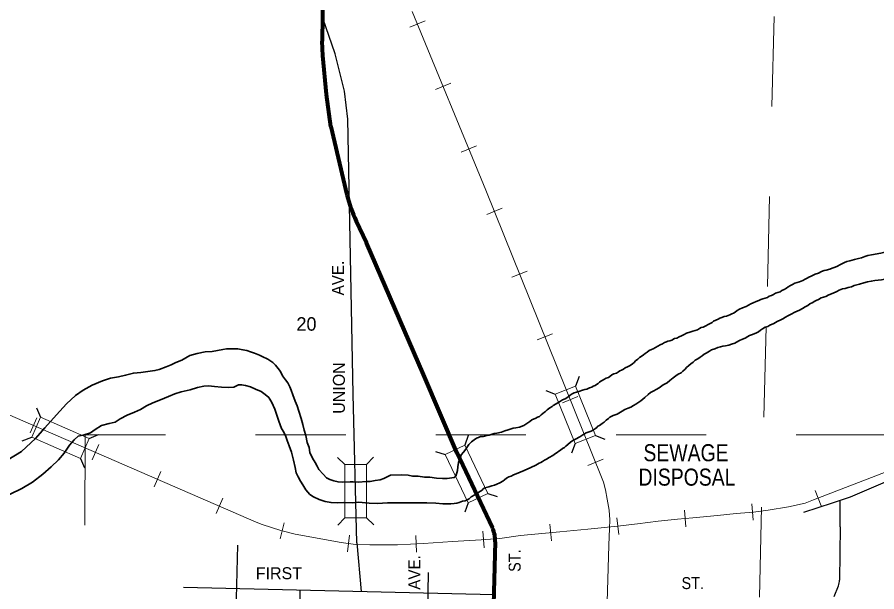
# Model space of a CAD drawing. Extents: x 149.11 to 153.06, y 38.56 to 42.5.
# Drawn here: x 150.749 to 151.703, y 40.705 to 41.343 of the extents above; entities that cross this region are included whole.
import ezdxf
from ezdxf.enums import TextEntityAlignment as Align

# ---------------------------------------------------------------- set-up
doc = ezdxf.new("R2010")
doc.units = 0
doc.header["$LTSCALE"] = 0.006
doc.linetypes.add('LONG_DASHED', pattern=[7.5, 6, -1.5])
doc.linetypes.add('MEDIUM_DASHED', pattern=[4.5, 3, -1.5])
for name, color, linetype, lineweight in [('12', 7, 'Continuous', 80), ('14', 7, 'Continuous', 25), ('15', 7, 'MEDIUM_DASHED', 13), ('17', 7, 'Continuous', 13), ('21', 7, 'Continuous', 25), ('25', 7, 'Continuous', 35), ('4', 7, 'LONG_DASHED', 13), ('47', 7, 'Continuous', 13)]:
    doc.layers.add(name, color=color, linetype=linetype, lineweight=lineweight)
doc.layers.add('45', color=7, linetype='Continuous')
doc.layers.add('49', color=7, linetype='Continuous')

msp = doc.modelspace()

# ---------------------------------------------------------------- linework, layer by layer
at = {"layer": '12'}
for p, q in [((151.088447, 41.397727), (151.087689, 41.316477)), ((151.09697, 41.22178), (151.114962, 41.146212)), ((151.270455, 40.394318), (151.279735, 40.760795))]:
    msp.add_line(p, q, dxfattribs=at)
for points in [[(151.09697, 41.22178), (151.092235, 41.257386), (151.088068, 41.300189), (151.087689, 41.316477)], [(151.199811, 40.946591), (151.136553, 41.092803), (151.125379, 41.116856)], [(151.276515, 40.776326), (151.236932, 40.860038), (151.199811, 40.946591)]]:
    msp.add_lwpolyline(points, dxfattribs=at)
for centre, radius, start, end in [((151.262418, 41.181272), 0.151515, 193.39187, 205.17586), ((151.245597, 40.761736), 0.034091, 358.54871, 25.26574)]:
    msp.add_arc(centre, radius, start, end, dxfattribs=at)
at = {"layer": '14'}
for p, q in [((151.101894, 41.302462), (151.088068, 41.342235)), ((151.732008, 40.835606), (151.673295, 40.810417)), ((151.6625, 40.777462), (151.6625, 40.806629)), ((151.6625, 40.777462), (151.661553, 40.718561)), ((150.993561, 40.757386), (150.990341, 40.618561)), ((151.126136, 40.759848), (151.130682, 40.705682)), ((151.205303, 40.727083), (151.202841, 40.583523)), ((151.27822, 40.702273), (150.933523, 40.710227)), ((151.062689, 40.707008), (151.061932, 40.611174)), ((151.655871, 40.700379), (151.660417, 40.712121))]:
    msp.add_line(p, q, dxfattribs=at)
for points in [[(151.126136, 40.759848), (151.12178, 40.925), (151.116098, 41.229924), (151.112311, 41.261174), (151.101894, 41.302462)], [(151.673295, 40.810417), (151.653598, 40.803788), (151.621591, 40.793561)]]:
    msp.add_lwpolyline(points, dxfattribs=at)
msp.add_arc((151.642669, 40.718904), 0.018939, 339.11363, 359.05422, dxfattribs=at)
at = {"layer": '15'}
for p, q in [((151.589205, 41.344129), (151.58125, 41.031629)), ((151.580303, 40.999432), (151.564015, 40.355492))]:
    msp.add_line(p, q, dxfattribs=at)
at = {"layer": '17'}
for p, q in [((151.184659, 41.332197), (151.201705, 41.339205)), ((151.213258, 41.262879), (151.230114, 41.269886)), ((151.241667, 41.193561), (151.258712, 41.200379)), ((151.270076, 41.124053), (151.287121, 41.131061)), ((151.298106, 41.054545), (151.315152, 41.061364)), ((151.326136, 40.985038), (151.343182, 40.991856)), ((151.354167, 40.915341), (151.371212, 40.922159)), ((150.770833, 40.898674), (150.763447, 40.881818)), ((150.839583, 40.868939), (150.832386, 40.852083)), ((151.382197, 40.845833), (151.399242, 40.852652)), ((150.908523, 40.839015), (150.901136, 40.822159)), ((151.634659, 40.817992), (151.641288, 40.800947)), ((150.977273, 40.80928), (150.969886, 40.792424)), ((151.564205, 40.80322), (151.56572, 40.784848)), ((151.489583, 40.796023), (151.491098, 40.777652)), ((151.414583, 40.7875), (151.416856, 40.769129)), ((151.045455, 40.782008), (151.040909, 40.764205)), ((151.340341, 40.780492), (151.342045, 40.762121)), ((151.117992, 40.768182), (151.11572, 40.75)), ((151.191288, 40.767992), (151.192235, 40.749621)), ((151.265909, 40.772727), (151.267235, 40.754356))]:
    msp.add_line(p, q, dxfattribs=at)
for points in [[(151.405871, 40.796023), (151.403788, 40.808144), (151.401894, 40.81875), (151.399811, 40.827083), (151.397348, 40.832576), (151.269129, 41.151326), (151.1875, 41.349621)], [(151.224811, 39.923864), (151.229356, 39.94072), (151.233333, 39.954735), (151.236553, 39.964773), (151.34072, 40.215909), (151.379924, 40.306439), (151.387689, 40.325189), (151.391856, 40.338447), (151.394129, 40.355492), (151.394318, 40.367045), (151.405492, 40.757386), (151.406439, 40.775568), (151.406629, 40.785417), (151.405871, 40.796023), (151.403788, 40.808144), (151.401894, 40.81875), (151.399811, 40.827083), (151.397348, 40.832576), (151.269129, 41.151326), (151.1875, 41.349621)], [(150.346023, 41.069508), (150.370265, 41.061364), (150.388636, 41.054167), (151.014394, 40.782955)], [(150.388636, 41.054167), (151.014394, 40.782955), (151.020833, 40.780114), (151.031439, 40.776894), (151.041477, 40.773485), (151.057386, 40.769508), (151.108712, 40.760038), (151.124432, 40.757955), (151.14053, 40.757765), (151.171212, 40.757576), (151.199811, 40.759091), (151.232197, 40.761364), (151.264015, 40.763258), (151.284848, 40.764583), (151.307576, 40.767992), (151.351136, 40.772159), (151.382197, 40.775189), (151.415152, 40.77822), (151.4375, 40.780871), (151.460227, 40.783902), (151.481818, 40.785985), (151.498864, 40.7875), (151.526326, 40.790341), (151.54697, 40.792424), (151.566098, 40.793939), (151.582386, 40.796023), (151.604924, 40.799621), (151.623485, 40.803977), (151.632765, 40.807386), (152.272348, 41.053788)], [(151.54697, 40.792424), (151.566098, 40.793939), (151.582386, 40.796023), (151.604924, 40.799621), (151.623485, 40.803977), (151.632765, 40.807386), (152.272348, 41.053788)], [(151.405492, 40.757386), (151.406439, 40.775568), (151.406629, 40.785417), (151.405871, 40.796023)], [(151.481818, 40.785985), (151.498864, 40.7875), (151.526326, 40.790341), (151.54697, 40.792424)], [(151.014394, 40.782955), (151.020833, 40.780114), (151.031439, 40.776894), (151.041477, 40.773485), (151.057386, 40.769508), (151.108712, 40.760038)], [(151.415152, 40.77822), (151.4375, 40.780871), (151.460227, 40.783902), (151.481818, 40.785985)], [(151.351136, 40.772159), (151.382197, 40.775189), (151.415152, 40.77822)], [(151.232197, 40.761364), (151.264015, 40.763258), (151.284848, 40.764583)], [(151.284848, 40.764583), (151.307576, 40.767992), (151.351136, 40.772159)], [(151.108712, 40.760038), (151.124432, 40.757955), (151.14053, 40.757765), (151.171212, 40.757576)], [(151.171212, 40.757576), (151.199811, 40.759091), (151.232197, 40.761364)], [(151.379924, 40.306439), (151.387689, 40.325189), (151.391856, 40.338447), (151.394129, 40.355492), (151.394318, 40.367045), (151.405492, 40.757386)]]:
    msp.add_lwpolyline(points, dxfattribs=at)
at = {"layer": '21'}
for p, q in [((151.372538, 40.944318), (151.368561, 40.933712)), ((151.335795, 40.928977), (151.346212, 40.924811)), ((150.770455, 40.909659), (150.774811, 40.899432)), ((150.828977, 40.875758), (150.839394, 40.880114)), ((151.249432, 40.878788), (151.245833, 40.868182)), ((151.39072, 40.878977), (151.401136, 40.874811)), ((150.754735, 40.872917), (150.765152, 40.877273)), ((151.368371, 40.870076), (151.364205, 40.85947)), ((151.213447, 40.861364), (151.224053, 40.857765)), ((150.819318, 40.853598), (150.823674, 40.843182)), ((151.104545, 40.854545), (151.112689, 40.84678)), ((151.144508, 40.854924), (151.136742, 40.84678)), ((151.271212, 40.814773), (151.281818, 40.811174)), ((151.249432, 40.804356), (151.245833, 40.79375)), ((151.112689, 40.787689), (151.104924, 40.779545)), ((151.136742, 40.787689), (151.144886, 40.779924))]:
    msp.add_line(p, q, dxfattribs=at)
at = {"layer": '21', "lineweight": 13}
for points in [[(151.39072, 40.878977), (151.368561, 40.933712), (151.346212, 40.924811), (151.368371, 40.870076)], [(150.828977, 40.875758), (150.774811, 40.899432), (150.765152, 40.877273), (150.819318, 40.853598)], [(151.271212, 40.814773), (151.245833, 40.868182), (151.224053, 40.857765), (151.249432, 40.804356)], [(151.136742, 40.787689), (151.136742, 40.84678), (151.112689, 40.84678), (151.112689, 40.787689)]]:
    msp.add_lwpolyline(points, close=True, dxfattribs=at)
at = {"layer": '25'}
for points in [[(151.80947, 41.114962), (151.794697, 41.107576), (151.785417, 41.10322), (151.75928, 41.094129), (151.738068, 41.087689), (151.719697, 41.084091), (151.707576, 41.081439), (151.69697, 41.079356)], [(151.69697, 41.079356), (151.693182, 41.078598), (151.689773, 41.077462), (151.685985, 41.076136), (151.682765, 41.075379), (151.67822, 41.074242), (151.672917, 41.072917), (151.669886, 41.072159)], [(151.669886, 41.072159), (151.667045, 41.070833), (151.664394, 41.069318), (151.661932, 41.068371), (151.65928, 41.066856), (151.656818, 41.06572)], [(151.656818, 41.06572), (151.653598, 41.064773), (151.650947, 41.063636), (151.64678, 41.0625), (151.644508, 41.062121), (151.641667, 41.060795), (151.638258, 41.059091), (151.634659, 41.057955), (151.630303, 41.055682)], [(151.630303, 41.055682), (151.627652, 41.054735), (151.625758, 41.053409), (151.623674, 41.052273), (151.620833, 41.050947), (151.617235, 41.049621), (151.614583, 41.048864), (151.611932, 41.047917), (151.60947, 41.046402), (151.607197, 41.045265), (151.604735, 41.043939)], [(151.677841, 41.045455), (151.683712, 41.04697), (151.688447, 41.048485), (151.692614, 41.049621), (151.69678, 41.050189), (151.700758, 41.050947), (151.704356, 41.051326), (151.708144, 41.051894), (151.711932, 41.052273)], [(151.604735, 41.043939), (151.602841, 41.042614), (151.600189, 41.041098), (151.597727, 41.039773), (151.595644, 41.038447), (151.593371, 41.0375), (151.59053, 41.036742), (151.588447, 41.035606), (151.585985, 41.03447), (151.583523, 41.033523), (151.581818, 41.032197), (151.578977, 41.031439)], [(151.641098, 41.031629), (151.646402, 41.033333), (151.649811, 41.035038), (151.654735, 41.036932), (151.658523, 41.038636), (151.661364, 41.040341), (151.664962, 41.041667), (151.667992, 41.042235), (151.671212, 41.043371), (151.674811, 41.043939), (151.677841, 41.045455)], [(151.578977, 41.031439), (151.576515, 41.030682), (151.574432, 41.029924), (151.572159, 41.028598), (151.569318, 41.027652), (151.56572, 41.026326), (151.563258, 41.025), (151.560606, 41.023674), (151.557955, 41.022159), (151.553977, 41.020455)], [(151.607955, 41.013447), (151.612121, 41.01572), (151.617235, 41.018182), (151.620644, 41.019886), (151.623485, 41.021591), (151.626326, 41.023106), (151.628788, 41.025), (151.632008, 41.026515), (151.633523, 41.027841), (151.635606, 41.028598), (151.638258, 41.029735), (151.641098, 41.031629)], [(151.553977, 41.020455), (151.550758, 41.019129), (151.548106, 41.017614), (151.545833, 41.015909), (151.543939, 41.014773), (151.542235, 41.014015), (151.539962, 41.012879), (151.538068, 41.012311), (151.536174, 41.011364), (151.533523, 41.010985), (151.530871, 41.010038), (151.528977, 41.009091)], [(151.576136, 40.997348), (151.578977, 40.999053), (151.582197, 41), (151.58428, 41.001326), (151.588636, 41.003409), (151.592424, 41.005303), (151.596591, 41.007386), (151.598864, 41.008523), (151.601705, 41.010227), (151.604167, 41.011742), (151.607955, 41.013447)], [(151.528977, 41.009091), (151.527083, 41.007955), (151.524432, 41.006818), (151.52197, 41.005871), (151.520265, 41.004356), (151.518182, 41.00322), (151.515909, 41.002083), (151.513447, 41.000758), (151.510227, 40.999242), (151.507955, 40.998674), (151.50625, 40.997727), (151.503977, 40.996402), (151.501326, 40.995644), (151.498864, 40.994697), (151.495455, 40.993561), (151.491856, 40.992614)], [(151.491856, 40.992614), (151.489205, 40.990909), (151.486364, 40.989583), (151.483712, 40.988447), (151.48125, 40.987121), (151.478598, 40.986553), (151.475568, 40.984848), (151.473485, 40.984091), (151.471212, 40.983523), (151.469508, 40.982765), (151.467235, 40.982197), (151.465152, 40.980871), (151.4625, 40.979545), (151.459848, 40.97803), (151.457576, 40.976515), (151.454924, 40.975189)], [(151.547348, 40.982576), (151.550568, 40.98447), (151.553977, 40.985795), (151.556818, 40.987121), (151.560038, 40.988826), (151.561932, 40.989962), (151.564015, 40.99072), (151.566856, 40.991667), (151.569697, 40.992803), (151.57178, 40.994129), (151.573864, 40.995833), (151.576136, 40.997348)], [(150.981439, 40.975189), (150.977083, 40.974242), (150.965341, 40.972348), (150.957765, 40.97178), (150.948674, 40.969886), (150.94072, 40.967614), (150.931629, 40.962689)], [(150.99375, 40.975), (150.988826, 40.975), (150.981439, 40.975189)], [(151.021023, 40.966667), (151.017803, 40.967992), (151.0125, 40.970265), (151.008144, 40.97197), (151.003788, 40.973106), (150.999621, 40.974053), (150.99375, 40.975)], [(151.454924, 40.975189), (151.452841, 40.974242), (151.450568, 40.973295), (151.448106, 40.971591), (151.446023, 40.970076), (151.443939, 40.968561), (151.441667, 40.966667), (151.439773, 40.965341), (151.437689, 40.963826), (151.435417, 40.961932), (151.433712, 40.959848), (151.432008, 40.958333), (151.429356, 40.956818), (151.426515, 40.955303)], [(151.513826, 40.970455), (151.517424, 40.972538), (151.519508, 40.974053), (151.523106, 40.975189), (151.526515, 40.976515), (151.529545, 40.977462), (151.532197, 40.97822), (151.535227, 40.978598), (151.538826, 40.979356), (151.541856, 40.980303), (151.545455, 40.981439), (151.547348, 40.982576)], [(151.043561, 40.945076), (151.041098, 40.95), (151.038636, 40.953409), (151.035606, 40.957008), (151.032576, 40.959848), (151.027083, 40.963636), (151.021023, 40.966667)], [(151.490341, 40.952462), (151.491856, 40.954545), (151.494318, 40.956818), (151.49678, 40.958523), (151.499053, 40.960417), (151.501515, 40.9625), (151.504545, 40.964205), (151.507008, 40.96572), (151.50928, 40.967235), (151.511553, 40.969129), (151.513826, 40.970455)], [(150.931629, 40.962689), (150.925189, 40.960038), (150.920076, 40.957386), (150.914205, 40.955114), (150.906629, 40.952273), (150.901894, 40.950947), (150.886364, 40.949053)], [(151.426515, 40.955303), (151.423864, 40.954167), (151.42197, 40.952652), (151.419697, 40.951515), (151.417803, 40.950568), (151.416288, 40.949432), (151.414015, 40.948295), (151.411364, 40.947348), (151.409091, 40.946212), (151.406818, 40.944318), (151.405114, 40.943371), (151.402652, 40.942424), (151.400189, 40.941098)], [(150.886364, 40.949053), (150.87803, 40.948295), (150.869318, 40.945833), (150.861364, 40.944129), (150.852652, 40.942424)], [(151.055114, 40.924242), (151.05322, 40.929356), (151.051705, 40.933144), (151.049242, 40.9375), (151.04697, 40.94072), (151.043561, 40.945076)], [(151.461364, 40.932008), (151.466098, 40.935038), (151.470455, 40.937311), (151.473295, 40.939962), (151.477083, 40.942803), (151.480114, 40.945265), (151.482765, 40.947159), (151.485795, 40.948485), (151.487879, 40.950189), (151.490341, 40.952462)], [(150.852652, 40.942424), (150.84375, 40.939583), (150.832386, 40.934659), (150.822348, 40.929356)], [(150.994508, 40.935038), (150.998106, 40.935227), (151.002273, 40.93447), (151.007955, 40.932955), (151.013447, 40.930492), (151.019886, 40.927652), (151.024432, 40.924621), (151.028409, 40.921023), (151.031629, 40.91553), (151.034848, 40.908333), (151.039583, 40.894886), (151.042424, 40.886742)], [(151.400189, 40.941098), (151.398295, 40.940152), (151.39678, 40.939205), (151.395265, 40.938068), (151.393939, 40.936742), (151.391856, 40.935606), (151.39053, 40.93447), (151.388258, 40.933523), (151.386742, 40.932765), (151.38428, 40.931818), (151.381061, 40.930492), (151.378977, 40.929924), (151.376515, 40.929167), (151.372348, 40.927652), (151.367045, 40.926326)], [(150.822348, 40.929356), (150.813826, 40.923295), (150.803598, 40.914015), (150.792614, 40.901894), (150.779735, 40.8875), (150.769318, 40.875568)], [(150.885985, 40.907955), (150.892424, 40.911932), (150.899432, 40.915341), (150.907955, 40.918371), (150.916856, 40.922348), (150.923864, 40.925189), (150.931061, 40.927273), (150.940909, 40.929545)], [(150.940909, 40.929545), (150.949242, 40.932386), (150.95625, 40.933523), (150.961364, 40.933902), (150.968182, 40.933333), (150.975947, 40.932765), (150.983712, 40.932197), (150.989583, 40.932576), (150.994508, 40.935038)], [(151.367045, 40.926326), (151.364773, 40.925189), (151.362689, 40.923674), (151.360227, 40.921591), (151.357197, 40.919508), (151.354167, 40.918371), (151.350758, 40.916477), (151.347159, 40.914015), (151.343939, 40.912311), (151.342614, 40.911174), (151.340152, 40.909659), (151.337311, 40.907386)], [(151.435606, 40.913826), (151.441098, 40.917614), (151.445455, 40.921212), (151.449432, 40.924432), (151.451894, 40.926515), (151.455492, 40.928409), (151.458333, 40.930114), (151.461364, 40.932008)], [(151.061742, 40.906061), (151.059659, 40.911932), (151.057386, 40.917235), (151.055114, 40.924242)], [(150.842614, 40.889962), (150.850947, 40.892235), (150.857955, 40.89375), (150.863447, 40.897348), (150.871212, 40.901705), (150.879356, 40.904735), (150.885985, 40.907955)], [(151.337311, 40.907386), (151.335417, 40.905492), (151.33428, 40.904735), (151.330682, 40.901894), (151.328598, 40.900189), (151.326515, 40.899432), (151.324621, 40.898295), (151.320076, 40.896212), (151.317803, 40.894508), (151.313447, 40.891667)], [(151.416667, 40.903788), (151.420265, 40.905871), (151.423295, 40.907765), (151.427273, 40.90947), (151.430114, 40.910417), (151.432955, 40.912121), (151.435606, 40.913826)], [(151.069318, 40.878788), (151.067614, 40.884848), (151.066098, 40.891098), (151.064015, 40.897917), (151.061742, 40.906061)], [(151.395265, 40.890152), (151.398106, 40.892235), (151.400379, 40.89375), (151.402841, 40.896023), (151.405114, 40.897727), (151.406629, 40.899242), (151.408333, 40.900189), (151.410417, 40.901136), (151.412689, 40.901894), (151.414773, 40.902652), (151.416667, 40.903788)], [(150.786932, 40.844129), (150.795076, 40.852083), (150.801136, 40.85947), (150.807197, 40.868182), (150.812121, 40.874242), (150.816856, 40.87822), (150.823485, 40.879545), (150.830492, 40.882008), (150.835417, 40.885606), (150.842614, 40.889962)], [(151.313447, 40.891667), (151.311174, 40.890152), (151.306439, 40.888068), (151.302273, 40.8875), (151.299621, 40.887121), (151.297159, 40.886364), (151.29375, 40.885417), (151.290341, 40.884091), (151.286553, 40.882576), (151.281439, 40.881629)], [(151.360227, 40.869129), (151.363258, 40.871402), (151.36572, 40.873295), (151.368561, 40.874811), (151.373295, 40.877462), (151.376705, 40.879735), (151.380303, 40.882008), (151.386174, 40.883902), (151.388447, 40.885417), (151.39072, 40.886553), (151.392424, 40.887879), (151.393561, 40.889205), (151.395265, 40.890152)], [(151.042424, 40.886742), (151.044886, 40.882765), (151.047348, 40.877841), (151.048485, 40.873295), (151.050758, 40.867614), (151.053598, 40.860606), (151.055682, 40.851515), (151.057576, 40.843371)], [(151.076705, 40.853977), (151.073864, 40.860227), (151.072917, 40.86572), (151.071023, 40.871212), (151.069318, 40.878788)], [(151.281439, 40.881629), (151.27822, 40.881061), (151.275189, 40.880114), (151.272727, 40.879356), (151.270265, 40.878788), (151.266098, 40.87803), (151.263258, 40.877841), (151.261174, 40.876705), (151.258712, 40.875947), (151.25625, 40.874242), (151.25322, 40.87178), (151.250189, 40.868939), (151.247917, 40.86553), (151.24678, 40.863826)], [(150.769318, 40.875568), (150.753788, 40.861364), (150.738636, 40.852083), (150.722538, 40.845076), (150.695644, 40.83447), (150.651705, 40.821212), (150.592235, 40.805303), (150.554356, 40.796023), (150.514583, 40.785038), (150.469508, 40.768371), (150.417614, 40.744318)], [(151.336553, 40.852652), (151.339394, 40.854545), (151.343371, 40.856818), (151.346591, 40.859091), (151.348485, 40.860038), (151.35, 40.861742), (151.352083, 40.862689), (151.354167, 40.864583), (151.356439, 40.86572), (151.357955, 40.867235), (151.360227, 40.869129)], [(151.24678, 40.863826), (151.244318, 40.860417), (151.241667, 40.857576), (151.238636, 40.848864), (151.238068, 40.844318), (151.237689, 40.839962), (151.235985, 40.833902), (151.234091, 40.832197), (151.226136, 40.831061), (151.221212, 40.831061), (151.214205, 40.831629), (151.206818, 40.832576)], [(151.088447, 40.835985), (151.083902, 40.841098), (151.082008, 40.845076), (151.079735, 40.848864), (151.076705, 40.853977)], [(151.302652, 40.836553), (151.311742, 40.840152), (151.319129, 40.843371), (151.324621, 40.846023), (151.328409, 40.848295), (151.330303, 40.849053), (151.332008, 40.85), (151.33428, 40.851515), (151.336553, 40.852652)], [(150.698674, 40.800947), (150.708523, 40.803598), (150.719129, 40.806439), (150.729545, 40.80947), (150.741098, 40.813826), (150.754356, 40.820076), (150.766098, 40.827273), (150.777462, 40.835985), (150.786932, 40.844129)], [(151.057576, 40.843371), (151.058712, 40.837689), (151.060795, 40.833144), (151.063636, 40.828409), (151.066098, 40.824053), (151.069508, 40.818561), (151.073674, 40.813636), (151.07803, 40.810795), (151.08428, 40.807765), (151.09072, 40.805871)], [(151.11875, 40.827462), (151.110038, 40.827083), (151.105114, 40.827462), (151.100379, 40.828598), (151.095833, 40.830114), (151.092235, 40.832008), (151.088447, 40.835985)], [(151.163447, 40.834848), (151.159659, 40.833144), (151.156061, 40.831061), (151.151705, 40.829924), (151.146212, 40.828977), (151.14072, 40.827841), (151.136174, 40.82803), (151.127652, 40.827273), (151.12197, 40.827462), (151.11875, 40.827462)], [(151.206818, 40.832576), (151.201136, 40.832765), (151.193939, 40.833712), (151.187879, 40.833902), (151.182955, 40.834848), (151.175568, 40.835227), (151.163447, 40.834848)], [(151.267992, 40.820833), (151.272538, 40.82197), (151.275947, 40.822917), (151.278598, 40.823674), (151.281439, 40.825), (151.284848, 40.826326), (151.288068, 40.82822), (151.289962, 40.829735), (151.292045, 40.831439), (151.294508, 40.832955), (151.297159, 40.833902), (151.299811, 40.835227), (151.302652, 40.836553)], [(151.239394, 40.804735), (151.243371, 40.806061), (151.246023, 40.806629), (151.248295, 40.807386), (151.250568, 40.808712), (151.252841, 40.810795), (151.256818, 40.813068), (151.263258, 40.817045), (151.264962, 40.818371), (151.266098, 40.819697), (151.267992, 40.820833)], [(151.09072, 40.805871), (151.097348, 40.804545), (151.103977, 40.804167), (151.111553, 40.804545), (151.121212, 40.804167), (151.127652, 40.804924)], [(151.127652, 40.804924), (151.139773, 40.803788), (151.149053, 40.803598), (151.160038, 40.804356), (151.177462, 40.804356), (151.1875, 40.804167), (151.194129, 40.804167), (151.203598, 40.804356), (151.213636, 40.803788)], [(151.213636, 40.803788), (151.221402, 40.80303), (151.230303, 40.80322), (151.233902, 40.803409), (151.236932, 40.803977), (151.239394, 40.804735)]]:
    msp.add_lwpolyline(points, dxfattribs=at)
at = {"layer": '4'}
msp.add_lwpolyline([(151.796212, 40.831818), (151.729924, 40.831818), (151.729924, 40.888826), (151.713447, 40.888636), (151.713636, 40.879545), (150.824432, 40.879545), (150.823106, 40.427652), (150.754545, 40.427652), (150.754545, 40.393561)], dxfattribs=at)

# ---------------------------------------------------------------- texts
at = {"layer": '45'}
msp.add_text('20', height=0.01496, dxfattribs=at).set_placement((151.070076, 40.995265), align=Align.CENTER)
at = {"layer": '47', "width": 0.85}
for s, p in [('SEWAGE', (151.491288, 40.850379)), ('DISPOSAL', (151.49233, 40.823295))]:
    msp.add_text(s, height=0.01894, dxfattribs=at).set_placement(p, align=Align.CENTER)
at = {"layer": '49'}
for s, width, p in [('AVE.', 0.95, (151.111553, 41.053693)), ('AVE.', 0.95, (151.196402, 40.726989)), ('ST.', 0.9, (151.307765, 40.740057))]:
    msp.add_text(s, height=0.01326, rotation=90, dxfattribs=dict(at, width=width)).set_placement(p, align=Align.CENTER)
msp.add_text('UNION', height=0.01326, rotation=90, dxfattribs=at).set_placement((151.112689, 40.931629), align=Align.CENTER)
msp.add_text('FIRST', height=0.01326, dxfattribs=at).set_placement((151.039489, 40.719508), align=Align.CENTER)
at = {"layer": '49', "width": 0.9}
msp.add_text('ST.', height=0.01326, dxfattribs=at).set_placement((151.498769, 40.708523), align=Align.CENTER)

doc.saveas('drawing.dxf')
